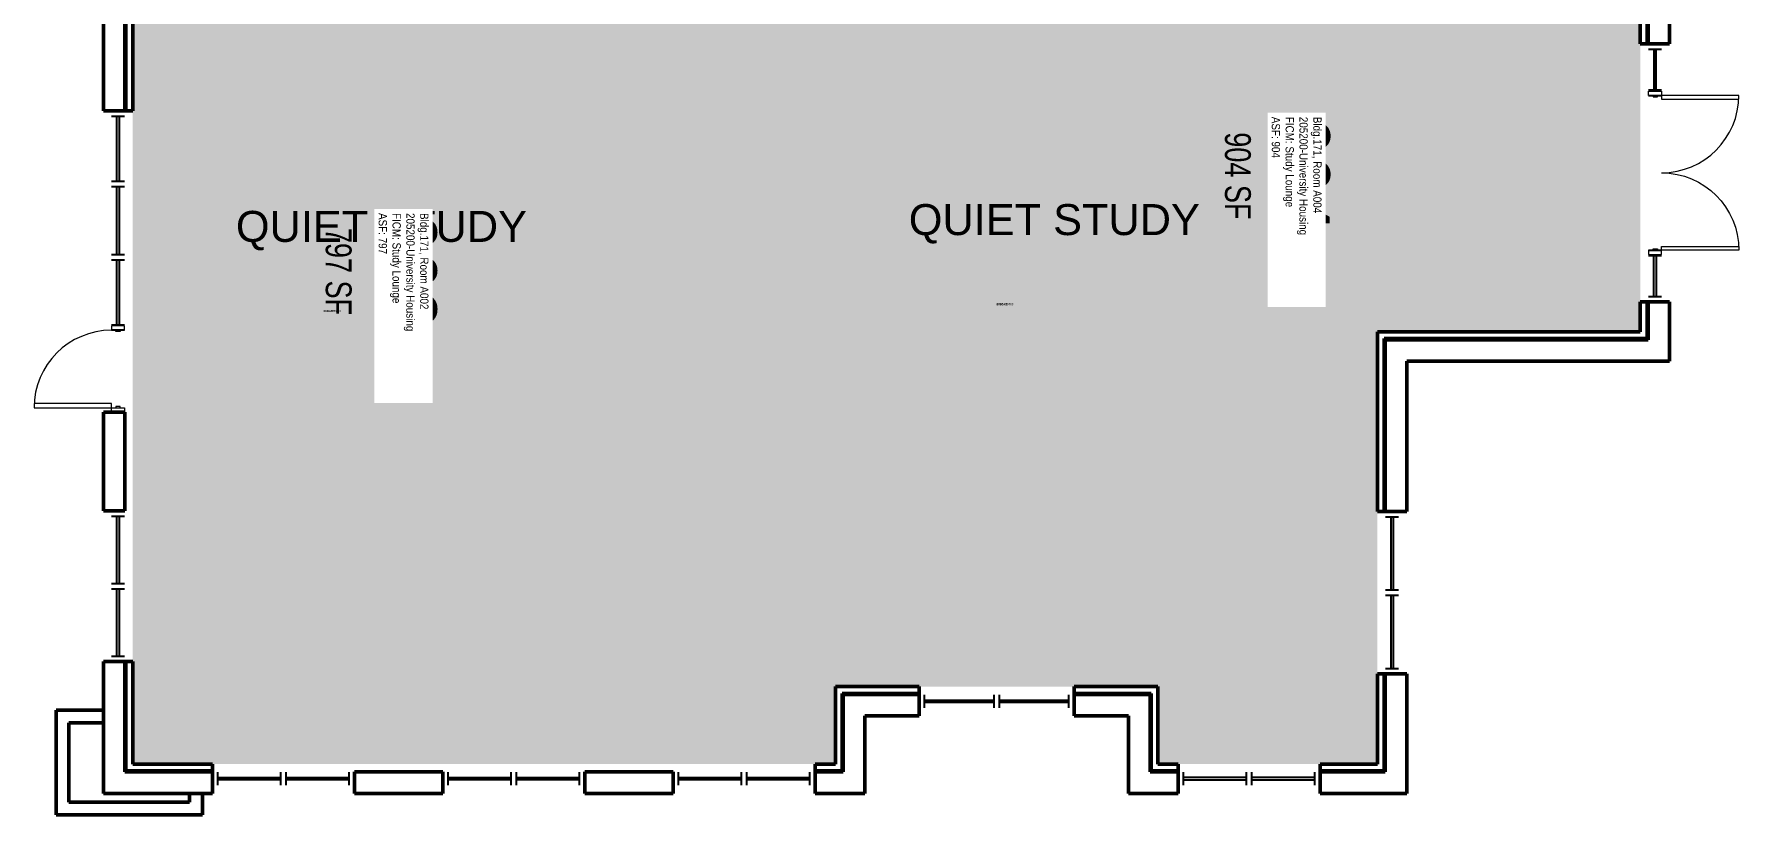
# Model space of a CAD drawing. Header units: inches. Extents: x -108 to 3256, y -489 to 2185.
# Drawn here: x -98 to 694, y -133 to 230 of the extents above; entities that cross this region are included whole.
import ezdxf
from ezdxf.enums import TextEntityAlignment as Align

# ---------------------------------------------------------------- set-up
doc = ezdxf.new("R2010")
doc.units = ezdxf.units.IN
doc.header["$LTSCALE"] = 48
doc.header["$MEASUREMENT"] = 0
for name, color, linetype in [('A-DOOR', 2, 'Continuous'), ('A-GLAZ', 1, 'Continuous'), ('A-IDEN-RNUM', 7, 'Continuous'), ('A-IDEN-SNUM', 4, 'Continuous'), ('A-IDEN-VNUM', 4, 'Continuous'), ('A-MISC', 2, 'Continuous'), ('A-WALL', 5, 'Continuous'), ('AREA-TEXT', 3, 'Continuous'), ('Rooms-Category-Color', 7, 'Continuous'), ('Rooms-College-Color', 7, 'Continuous'), ('Rooms-Department-Color', 7, 'Continuous'), ('Rooms-Division-Color', 7, 'Continuous'), ('Rooms-Information', 7, 'Continuous')]:
    doc.layers.add(name, color=color, linetype=linetype)
doc.styles.add('CP_AREA', font='arial.ttf', dxfattribs={"height": 15})
doc.styles.add('CP_ROOMSNUMBER', font='arial.ttf', dxfattribs={"height": 1})
doc.styles.add('CP_ROOMVNUMBER', font='arial.ttf', dxfattribs={"width": 0.85, "height": 0.075})
doc.styles.get("Standard").update_dxf_attribs({"font": 'arial.ttf'})

msp = doc.modelspace()

# ---------------------------------------------------------------- hatches: boundary and pattern name
at = {"layer": 'Rooms-Category-Color', "true_color": 0x728ef3}
for points in [[(274.33, -73), (424.07, -73), (424.07, -109), (526.07, -109), (526.07, 91.88), (648.17, 91.88), (648.17, 239.75), (557.5, 239.75), (557.5, 437.75), (464.63, 437.75), (464.63, 365.63), (384, 365.63), (380.63, 365.63), (380.63, 327.5), (385.5, 327.5), (385.5, 292), (380.63, 292), (380.63, 248.62), (274.33, 248.62)], [(274.33, 248.62), (164.94, 248.62), (164.94, 239.75), (-52.12, 239.75), (-52.12, -109), (274.33, -109), (274.33, 248.62)]]:
    msp.add_hatch(color=171, dxfattribs=at).paths.add_polyline_path(points)
at = {"layer": 'Rooms-College-Color', "true_color": 0xadadad}
for points in [[(274.33, -73), (424.07, -73), (424.07, -109), (526.07, -109), (526.07, 91.88), (648.17, 91.88), (648.17, 239.75), (557.5, 239.75), (557.5, 437.75), (464.63, 437.75), (464.63, 365.63), (384, 365.63), (380.63, 365.63), (380.63, 327.5), (385.5, 327.5), (385.5, 292), (380.63, 292), (380.63, 248.62), (274.33, 248.62)], [(274.33, 248.62), (164.94, 248.62), (164.94, 239.75), (-52.12, 239.75), (-52.12, -109), (274.33, -109), (274.33, 248.62)]]:
    msp.add_hatch(color=253, dxfattribs=at).paths.add_polyline_path(points)
at = {"layer": 'Rooms-Department-Color', "true_color": 0x604aed}
for points in [[(274.33, -73), (424.07, -73), (424.07, -109), (526.07, -109), (526.07, 91.88), (648.17, 91.88), (648.17, 239.75), (557.5, 239.75), (557.5, 437.75), (464.63, 437.75), (464.63, 365.63), (384, 365.63), (380.63, 365.63), (380.63, 327.5), (385.5, 327.5), (385.5, 292), (380.63, 292), (380.63, 248.62), (274.33, 248.62)], [(274.33, 248.62), (164.94, 248.62), (164.94, 239.75), (-52.12, 239.75), (-52.12, -109), (274.33, -109), (274.33, 248.62)]]:
    msp.add_hatch(color=173, dxfattribs=at).paths.add_polyline_path(points)
at = {"layer": 'Rooms-Division-Color', "true_color": 0x604aed}
for points in [[(274.33, -73), (424.07, -73), (424.07, -109), (526.07, -109), (526.07, 91.88), (648.17, 91.88), (648.17, 239.75), (557.5, 239.75), (557.5, 437.75), (464.63, 437.75), (464.63, 365.63), (384, 365.63), (380.63, 365.63), (380.63, 327.5), (385.5, 327.5), (385.5, 292), (380.63, 292), (380.63, 248.62), (274.33, 248.62)], [(274.33, 248.62), (164.94, 248.62), (164.94, 239.75), (-52.12, 239.75), (-52.12, -109), (274.33, -109), (274.33, 248.62)]]:
    msp.add_hatch(color=173, dxfattribs=at).paths.add_polyline_path(points)

# ---------------------------------------------------------------- linework, layer by layer
at = {"layer": 'A-DOOR', "linetype": 'Continuous', "lineweight": 18}
for points in [[(651.98, 201.81), (651.98, 203.81), (657.98, 203.81), (657.98, 201.81)], [(654.23, 201.81), (654.23, 201.19), (656.23, 201.19), (656.23, 201.81)], [(657.98, 201.81), (657.98, 200.06), (693.98, 200.06), (693.98, 201.81)], [(651.98, 129.81), (651.98, 127.81), (657.98, 127.81), (657.98, 129.81)], [(654.23, 129.81), (654.23, 130.44), (656.23, 130.44), (656.23, 129.81)], [(657.98, 129.81), (657.98, 131.56), (693.98, 131.56), (693.98, 129.81)], [(-55.94, 92.63), (-55.94, 94.63), (-61.94, 94.63), (-61.94, 92.63)], [(-57.94, 92.63), (-57.94, 92), (-59.94, 92), (-59.94, 92.63)], [(-61.94, 56.63), (-61.94, 58.63), (-97.94, 58.63), (-97.94, 56.63)], [(-55.94, 56.63), (-55.94, 54.63), (-61.94, 54.63), (-61.94, 56.63)], [(-57.94, 56.63), (-57.94, 57.25), (-59.94, 57.25), (-59.94, 56.63)]]:
    msp.add_lwpolyline(points, close=True, dxfattribs=at)
for centre, start, end in [((657.98, 201.81), 270, 0), ((-61.94, 56.63), 90, 180)]:
    msp.add_arc(centre, 36, start, end, dxfattribs=at)
at = {"layer": 'A-DOOR', "linetype": 'Continuous', "lineweight": 18, "extrusion": (0, 0, -1)}
msp.add_arc((-657.98, 129.81), 36, 90, 180, dxfattribs=at)
at = {"layer": 'A-GLAZ', "linetype": 'Continuous', "lineweight": 25}
for p, q in [((657.98, 225.81), (651.98, 225.81)), ((651.98, 223.31), (657.98, 223.31)), ((654.48, 223.31), (654.48, 204.31)), ((655.48, 204.31), (655.48, 223.31)), ((651.98, 204.31), (657.98, 204.31)), ((651.98, 201.81), (657.98, 201.81)), ((-61.94, 194.63), (-55.94, 194.63)), ((-61.94, 192.13), (-55.94, 192.13)), ((-59.44, 161.88), (-59.44, 192.13)), ((-58.44, 192.13), (-58.44, 161.88)), ((-61.94, 161.88), (-55.94, 161.88)), ((-61.94, 159.38), (-55.94, 159.38)), ((-59.44, 127.88), (-59.44, 159.38)), ((-58.44, 159.38), (-58.44, 127.88)), ((-61.94, 127.88), (-55.94, 127.88)), ((651.98, 129.81), (657.98, 129.81)), ((651.98, 127.31), (657.98, 127.31)), ((654.48, 108.31), (654.48, 127.31)), ((655.48, 127.31), (655.48, 108.31)), ((-61.94, 125.38), (-55.94, 125.38)), ((-59.44, 95.13), (-59.44, 125.38)), ((-58.44, 125.38), (-58.44, 95.13)), ((651.98, 108.31), (657.98, 108.31)), ((657.98, 105.81), (651.98, 105.81)), ((-61.94, 95.13), (-55.94, 95.13)), ((-55.94, 92.63), (-61.94, 92.63)), ((-61.94, 8.69), (-55.94, 8.69)), ((529.88, 8.44), (535.88, 8.44)), ((-61.94, 6.19), (-55.94, 6.19)), ((-59.44, -25.06), (-59.44, 6.19)), ((-58.44, 6.19), (-58.44, -25.06)), ((529.88, 5.94), (535.88, 5.94)), ((532.38, -28.06), (532.38, 5.94)), ((533.38, 5.94), (533.38, -28.06)), ((-61.94, -25.06), (-55.94, -25.06)), ((-61.94, -27.56), (-55.94, -27.56)), ((-59.44, -58.81), (-59.44, -27.56)), ((-58.44, -27.56), (-58.44, -58.81)), ((529.88, -28.06), (535.88, -28.06)), ((529.88, -30.56), (535.88, -30.56)), ((532.38, -64.56), (532.38, -30.56)), ((533.38, -30.56), (533.38, -64.56)), ((-61.94, -58.81), (-55.94, -58.81)), ((-55.94, -61.31), (-61.94, -61.31)), ((529.88, -64.56), (535.88, -64.56)), ((535.88, -67.06), (529.88, -67.06)), ((313.21, -82.81), (313.21, -76.81)), ((315.71, -82.81), (315.71, -76.81)), ((347.96, -82.81), (347.96, -76.81)), ((350.46, -82.81), (350.46, -76.81)), ((382.71, -82.81), (382.71, -76.81)), ((385.21, -76.81), (385.21, -82.81)), ((315.71, -79.31), (347.96, -79.31)), ((347.96, -80.31), (315.71, -80.31)), ((350.46, -79.31), (382.71, -79.31)), ((382.71, -80.31), (350.46, -80.31)), ((-15.08, -118.81), (-15.08, -112.81)), ((-12.58, -118.81), (-12.58, -112.81)), ((-12.58, -115.31), (16.67, -115.31)), ((16.67, -116.31), (-12.58, -116.31)), ((16.67, -118.81), (16.67, -112.81)), ((19.17, -118.81), (19.17, -112.81)), ((19.17, -115.31), (48.42, -115.31)), ((48.42, -116.31), (19.17, -116.31)), ((48.42, -118.81), (48.42, -112.81)), ((50.92, -112.81), (50.92, -118.81)), ((91.92, -118.81), (91.92, -112.81)), ((94.42, -118.81), (94.42, -112.81)), ((94.42, -115.31), (123.67, -115.31)), ((123.67, -116.31), (94.42, -116.31)), ((123.67, -118.81), (123.67, -112.81)), ((126.17, -118.81), (126.17, -112.81)), ((126.17, -115.31), (155.42, -115.31)), ((155.42, -116.31), (126.17, -116.31)), ((155.42, -118.81), (155.42, -112.81)), ((157.92, -112.81), (157.92, -118.81)), ((198.92, -118.81), (198.92, -112.81)), ((201.42, -118.81), (201.42, -112.81)), ((201.42, -115.31), (230.67, -115.31)), ((230.67, -116.31), (201.42, -116.31)), ((230.67, -118.81), (230.67, -112.81)), ((233.17, -118.81), (233.17, -112.81)), ((233.17, -115.31), (262.42, -115.31)), ((262.42, -116.31), (233.17, -116.31)), ((262.42, -118.81), (262.42, -112.81)), ((264.92, -112.81), (264.92, -118.81)), ((433.48, -112.81), (433.48, -118.81)), ((435.98, -118.81), (435.98, -112.81)), ((465.23, -115.31), (435.98, -115.31)), ((435.98, -116.31), (465.23, -116.31)), ((465.23, -118.81), (465.23, -112.81)), ((467.73, -118.81), (467.73, -112.81)), ((496.98, -115.31), (467.73, -115.31)), ((467.73, -116.31), (496.98, -116.31)), ((496.98, -118.81), (496.98, -112.81)), ((499.48, -118.81), (499.48, -112.81))]:
    msp.add_line(p, q, dxfattribs=at)
at = {"layer": 'A-WALL', "linetype": 'Continuous', "lineweight": 50}
for p, q in [((-65.75, 253.37), (-65.75, 194.63)), ((661.79, 225.81), (661.79, 253.38)), ((-55.75, 194.63), (-55.75, 243.37)), ((-55.25, 194.63), (-55.25, 243.37)), ((-52.12, 194.63), (-52.12, 239.75)), ((648.17, 239.75), (648.17, 225.81)), ((651.29, 225.81), (651.29, 243.38)), ((651.79, 225.81), (651.79, 243.38)), ((648.17, 225.81), (661.79, 225.81)), ((-65.75, 194.63), (-52.12, 194.63)), ((661.79, 105.81), (648.17, 105.81)), ((648.17, 105.81), (648.17, 91.88)), ((651.29, 88.25), (651.29, 105.81)), ((651.79, 88.25), (651.79, 105.81)), ((661.79, 78.25), (661.79, 105.81)), ((526.07, 91.88), (526.07, 8.44)), ((648.17, 91.88), (526.07, 91.88)), ((529.19, 8.44), (529.19, 88.75)), ((529.19, 88.75), (651.79, 88.75)), ((529.19, 88.25), (651.79, 88.25)), ((529.69, 8.44), (529.69, 88.75)), ((539.69, 8.44), (539.69, 78.25)), ((539.69, 78.25), (661.79, 78.25)), ((-65.75, 54.63), (-65.75, 8.69)), ((-55.75, 54.63), (-65.75, 54.63)), ((-55.75, 8.69), (-55.75, 54.63)), ((-65.75, 8.69), (-55.75, 8.69)), ((526.07, 8.44), (539.69, 8.44)), ((-65.75, -61.31), (-65.75, -122.62)), ((-52.12, -61.31), (-65.75, -61.31)), ((-55.75, -112.62), (-55.75, -61.31)), ((-55.25, -112.62), (-55.25, -61.31)), ((-52.12, -109), (-52.12, -61.31)), ((539.69, -67.06), (526.07, -67.06)), ((526.07, -67.06), (526.07, -109)), ((529.19, -112.62), (529.19, -67.06)), ((529.69, -112.62), (529.69, -67.06)), ((539.69, -122.62), (539.69, -67.06)), ((313.21, -73), (274.33, -73)), ((274.33, -73), (274.33, -109)), ((277.46, -76.12), (313.21, -76.12)), ((277.46, -112.62), (277.46, -76.12)), ((277.46, -76.62), (313.21, -76.62)), ((277.96, -112.62), (277.96, -76.12)), ((313.21, -86.62), (313.21, -73)), ((424.07, -73), (385.21, -73)), ((385.21, -73), (385.21, -86.62)), ((385.21, -76.12), (420.94, -76.12)), ((385.21, -76.62), (420.94, -76.62)), ((420.44, -112.62), (420.44, -76.12)), ((420.94, -112.62), (420.94, -76.12)), ((424.07, -109), (424.07, -73)), ((-87.75, -83.87), (-87.75, -132.62)), ((-65.75, -83.87), (-87.75, -83.87)), ((-65.75, -89.87), (-65.75, -83.87)), ((287.96, -86.62), (313.21, -86.62)), ((287.96, -122.62), (287.96, -86.62)), ((385.21, -86.62), (410.44, -86.62)), ((410.44, -86.62), (410.44, -122.62)), ((-81.75, -126.62), (-81.75, -89.87)), ((-81.75, -89.87), (-65.75, -89.87)), ((-15.08, -109), (-52.12, -109)), ((-15.08, -122.62), (-15.08, -109)), ((274.33, -109), (264.92, -109)), ((264.92, -109), (264.92, -122.62)), ((433.48, -109), (424.07, -109)), ((433.48, -122.62), (433.48, -109)), ((526.07, -109), (499.48, -109)), ((499.48, -109), (499.48, -122.62)), ((-55.75, -112.12), (-15.08, -112.12)), ((-55.75, -112.62), (-15.08, -112.62)), ((50.92, -112.62), (91.92, -112.62)), ((50.92, -112.62), (50.92, -122.62)), ((91.92, -122.62), (91.92, -112.62)), ((157.92, -112.62), (198.92, -112.62)), ((157.92, -112.62), (157.92, -122.62)), ((198.92, -122.62), (198.92, -112.62)), ((264.92, -112.12), (277.96, -112.12)), ((264.92, -112.62), (277.96, -112.62)), ((420.44, -112.12), (433.48, -112.12)), ((420.44, -112.62), (433.48, -112.62)), ((499.48, -112.12), (529.69, -112.12)), ((499.48, -112.62), (529.69, -112.62)), ((-25.75, -126.62), (-81.75, -126.62)), ((-65.75, -122.62), (-15.08, -122.62)), ((-19.75, -122.62), (-25.75, -122.62)), ((-25.75, -122.62), (-25.75, -126.62)), ((-19.75, -132.62), (-19.75, -122.62)), ((50.92, -122.62), (91.92, -122.62)), ((157.92, -122.62), (198.92, -122.62)), ((264.92, -122.62), (287.96, -122.62)), ((410.44, -122.62), (433.48, -122.62)), ((499.48, -122.62), (539.69, -122.62)), ((-87.75, -132.62), (-19.75, -132.62))]:
    msp.add_line(p, q, dxfattribs=at)

# ---------------------------------------------------------------- texts
at = {"layer": 'A-IDEN-RNUM', "linetype": 'ByBlock', "style": 'CP_ROOMSNUMBER'}
for s, p in [('0004-00', (349.13, 104.26)), ('0002-00', (36.56, 101.09))]:
    msp.add_text(s, height=1, dxfattribs=at).set_placement(p)
at = {"layer": 'A-IDEN-SNUM', "linetype": 'ByBlock', "style": 'CP_ROOMSNUMBER'}
for s, p in [('1710A00400', (349.13, 104.26)), ('1710A00200', (36.56, 101.09))]:
    msp.add_text(s, height=1, dxfattribs=at).set_placement(p)
at = {"layer": 'A-IDEN-VNUM', "linetype": 'ByBlock', "style": 'CP_ROOMVNUMBER', "width": 0.85}
for s, p in [('004', (490.42, 165.08)), ('002', (75.56, 120.37))]:
    msp.add_text(s, height=27, rotation=270, dxfattribs=at).set_placement(p, align=Align.MIDDLE_CENTER)
at = {"layer": 'A-MISC', "linetype": 'ByBlock'}
for p in [(375.98, 136.86), (63.41, 133.69)]:
    msp.add_text('QUIET STUDY', height=14.4, dxfattribs=at).set_placement(p, align=Align.CENTER)
at = {"layer": 'AREA-TEXT', "style": 'CP_AREA', "width": 0.75}
for s, p in [('904 SF', (461.25, 164.38)), ('797 SF', (43.54, 119.93))]:
    msp.add_text(s, height=12, rotation=270, dxfattribs=at).set_placement(p, align=Align.MIDDLE_CENTER)

# ---------------------------------------------------------------- next in the draw order: texts
at = {"layer": 'Rooms-Information', "char_height": 3.8571, "width": 86.4, "attachment_point": 7, "rotation": 270, "style": 'CP_ROOMVNUMBER', "bg_fill": 3, "box_fill_scale": 1.5, "bg_fill_color": 256, "bg_fill_true_color": 13158600, "bg_fill_transparency": 0}
for s, insert in [('Bldg.171, Room A004^M^J205200-University Housing^M^JFICM: Study Lounge^M^JASF: 904', (476.92, 191.82)), ('Bldg.171, Room A002^M^J205200-University Housing^M^JFICM: Study Lounge^M^JASF: 797', (62.06, 147.11))]:
    msp.add_mtext(s, dxfattribs=dict(at, insert=insert))

doc.saveas('drawing.dxf')
